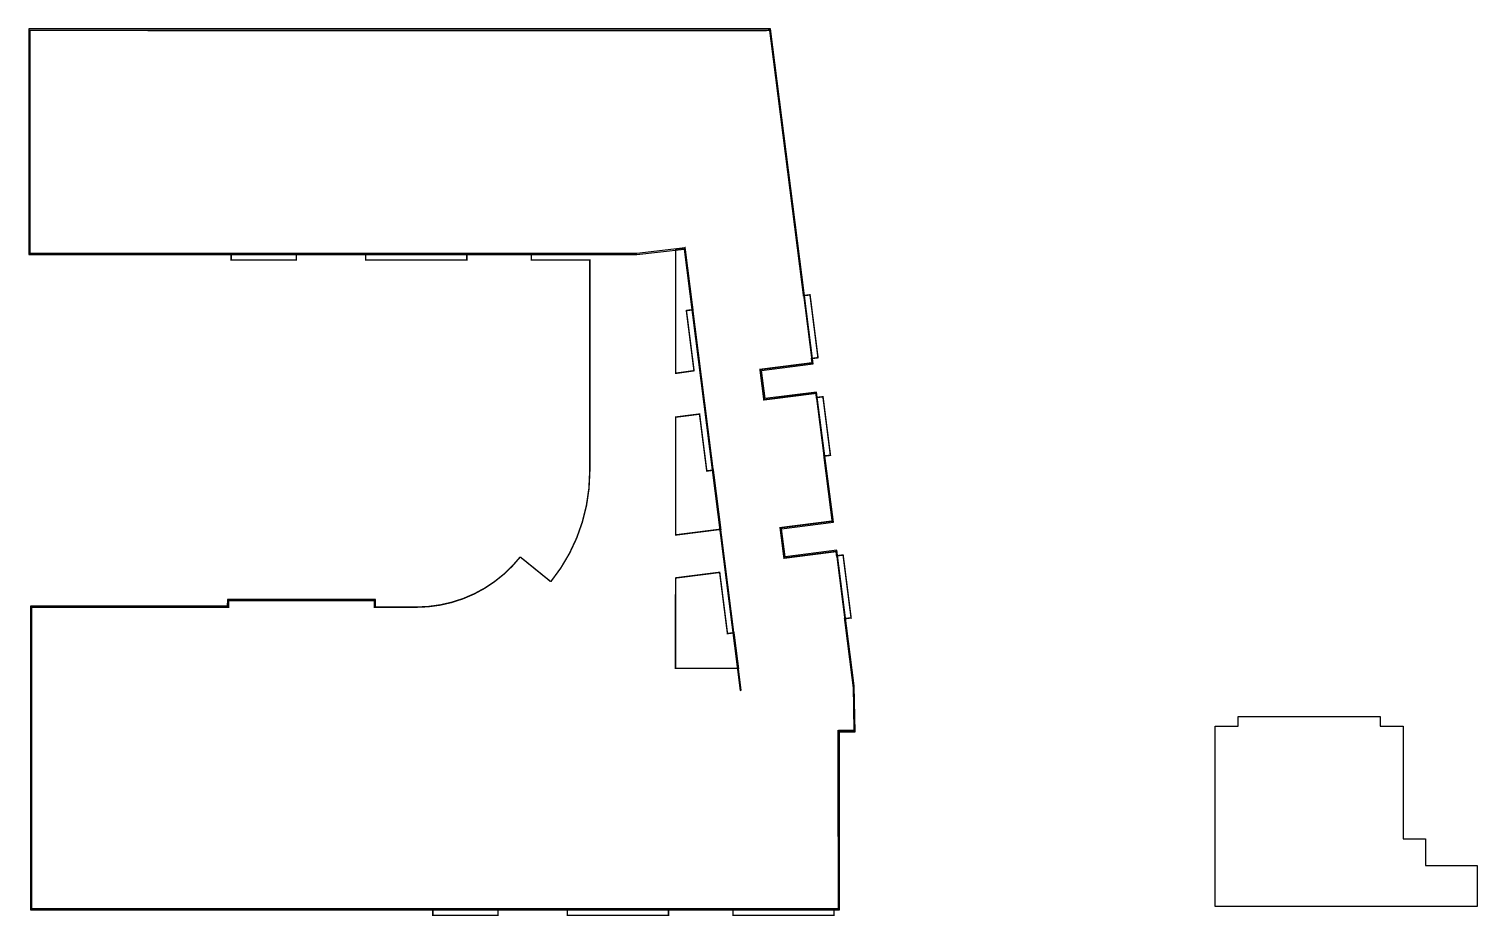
# Model space of a CAD drawing. Header units: millimetres. Extents: x -1048436 to -185795, y -983427 to 400387.
# Drawn here: x -963912 to -831447, y -506061 to -424882 of the extents above; entities that cross this region are included whole.
import ezdxf

# ---------------------------------------------------------------- set-up
doc = ezdxf.new("R2010")
doc.units = ezdxf.units.MM
doc.header["$LTSCALE"] = 500
doc.linetypes.add('DASH', pattern=[0.35, 0.25, -0.1])
doc.layers.add('建-非打-01', color=6, linetype='Continuous', plot=False)

msp = doc.modelspace()

# ---------------------------------------------------------------- linework, layer by layer
msp.add_lwpolyline([(-898751.5, -485394), (-903898.5, -444921.5), (-908311.1, -445417.6), (-963812.4, -445417.6), (-963811.4, -424982.4), (-896153.8, -424982.4), (-892280.5, -455439.6), (-897020.1, -456041.9), (-896662.3, -458819.6), (-891944.2, -458219.6), (-890436.8, -469922.9), (-895173.7, -470525.3), (-894820.4, -473303), (-890083.6, -472700.6), (-888520.2, -484993.9), (-888443.9, -489094), (-889862.7, -489094), (-889862.7, -505394), (-963662.7, -505394), (-963662.7, -477794), (-945687.7, -477794), (-945662.7, -477194), (-932312.7, -477194), (-932312.7, -477794), (-932212.7, -477794), (-932212.7, -477094), (-945758.6, -477094), (-945783.6, -477694), (-963762.7, -477694), (-963762.7, -505494), (-889762.7, -505494), (-889762.7, -489194), (-888342, -489194), (-888420.3, -484986.6), (-889997, -472588.8), (-894733.8, -473191.1), (-895061.8, -470611.9), (-890324.8, -470009.5), (-891857.7, -458107.8), (-896575.9, -458707.8), (-896908.1, -456128.4), (-892168.7, -455526.2), (-896065.7, -424882.4), (-963911.4, -424882.4), (-963912.4, -445517.6), (-908305.5, -445517.6), (-903985.1, -445031.8), (-898850.7, -485406.8), (-898751.5, -485394)])
msp.add_lwpolyline([(-850097.3, -505194), (-855397.3, -505194), (-855397.3, -488694), (-853297.3, -488694), (-853297.3, -487794), (-840297.3, -487794), (-840297.3, -488694), (-838197.3, -488694), (-838197.3, -498994), (-836147.3, -498994), (-836147.3, -501444), (-831447.3, -501444), (-831447.3, -505189.6)], close=True)
at = {"layer": '建-非打-01', "linetype": 'DASH', "ltscale": 3, "const_width": 134.3}
msp.add_lwpolyline([(-963662.7, -505394), (-963662.7, -477794), (-945662.7, -477794), (-945662.7, -477194), (-932312.7, -477194), (-932312.7, -477694), (-932312.7, -477794), (-928466.3, -477794, 0.22927564), (-918973.2, -473199.4), (-916177.4, -475463.4, 0.17182184), (-912611.7, -465394.9), (-912611, -446017.5), (-917962.7, -446017.6), (-917962.7, -445417.6), (-923862.7, -445417.6), (-923862.7, -446017.6), (-933112.7, -446017.5), (-933112.7, -445417.5), (-939461.1, -445417.5), (-939461.1, -446017.5), (-945411.1, -446017.5), (-945411.1, -445417.5), (-963811.1, -445417.5), (-963811.4, -425017.6), (-896449.6, -425020), (-896152, -424982.1), (-893060.9, -449289.1), (-892465.7, -449213.4), (-891734, -454967.1), (-892329.2, -455042.8), (-892278.7, -455439.6), (-897040.3, -456045.1), (-896687.1, -458822.8), (-891925.5, -458217.2), (-891875, -458614), (-891279.8, -458538.3), (-890598.5, -463895.2), (-891193.8, -463970.9), (-890436.8, -469922.9), (-895198.5, -470528.5), (-894845.2, -473306.1), (-890083.6, -472700.6), (-890033.1, -473097.4), (-889437.9, -473021.7), (-888706.2, -478775.3), (-889301.4, -478851), (-888443.9, -485594), (-888443.9, -489094), (-889912.7, -489094), (-889862.7, -505394), (-890262.7, -505394), (-890262.7, -505994), (-899512.7, -505994), (-899512.7, -505394), (-905412.7, -505394), (-905412.7, -505994), (-914662.7, -505994), (-914662.7, -505394), (-921012.7, -505394), (-921012.7, -505994), (-926962.7, -505994), (-926962.7, -505394)], format="xyb", close=True, dxfattribs=at)
msp.add_lwpolyline([(-903911.1, -444822.3), (-903848, -445318.3), (-903772.3, -445913.5), (-903179.4, -450575.9), (-903774.6, -450651.6), (-903074.4, -456157.3), (-904762.1, -456395.5), (-904762.1, -445018.6), (-903898.5, -444921.5)], dxfattribs=at)
for points in [[(-902569.8, -460125.3), (-901907.5, -465333.4), (-901312.3, -465257.7), (-900624.7, -470664.1), (-904762.1, -471190.3), (-904762.1, -460404.1)], [(-900727.9, -474608.7), (-900015.1, -480213.5), (-899422.5, -480138.2), (-899100.1, -482653), (-899041.4, -483113.9), (-899005.8, -483394), (-904767.7, -483394.1), (-904762.1, -475121.7)]]:
    msp.add_lwpolyline(points, close=True, dxfattribs=at)

doc.saveas('drawing.dxf')
